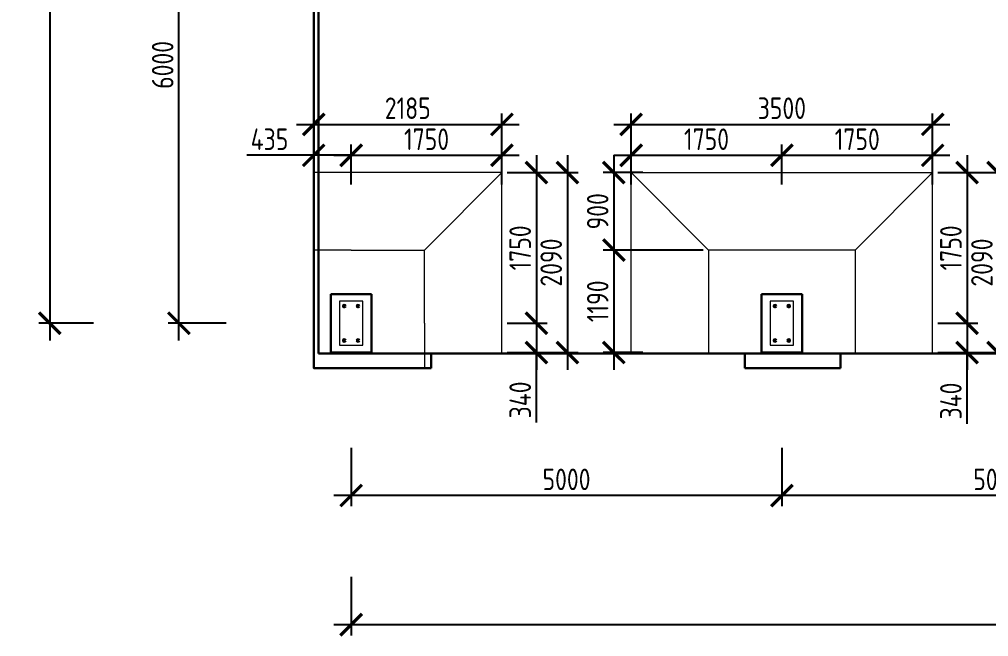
# Model space of a CAD drawing. Header units: millimetres. Extents: x 2559584 to 2748503, y -688364 to -611007.
# Drawn here: x 2559584 to 2570836, y -647266 to -640098 of the extents above; entities that cross this region are included whole.
import ezdxf

# ---------------------------------------------------------------- set-up
doc = ezdxf.new("R2010")
doc.units = ezdxf.units.MM
doc.header["$LTSCALE"] = 50
doc.linetypes.add('PS-HIDDEN1', pattern=[4, 3, -1])
doc.layers.get('Defpoints').update_dxf_attribs({"color": 4})
for name, color, linetype, lineweight in [('_PP__F_Plate', 90, 'Continuous', 40), ('_PP_DIM Linear', 140, 'Continuous', 9), ('Тонкие', 175, 'Continuous', 20)]:
    doc.layers.add(name, color=color, linetype=linetype, lineweight=lineweight)
doc.styles.add('_PP_Text Style', font='isocpeur.ttf', dxfattribs={"width": 0.8})
doc.dimstyles.new('_PP_DIM Style', dxfattribs={"dimtxt": 2.5, "dimasz": 2.5, "dimexe": 1.25, "dimexo": 0.625, "dimtad": 1, "dimdec": 0, "dimrnd": 0.001, "dimtxsty": '_PP_Text Style', "dimblk": 'ARCHTICK', "dimcen": 2.5, "dimdle": 2, "dimadec": 0, "dimazin": 2, "dimtfac": 0.75, "dimtdec": 0, "dimtmove": 0, "dimatfit": 3, "dimfxl": 1, "dimtolj": 1, "dimarcsym": 0})

# ---------------------------------------------------------------- blocks, each defined once
blk = doc.blocks.new('_ARCHTICK')
at = {"color": 0, "linetype": 'ByBlock', "const_width": 0.15}
blk.add_lwpolyline([(-0.5, -0.5), (0.5, 0.5)], dxfattribs=at)
blk = doc.blocks.new('*D483')
at = {"layer": '_PP_DIM Linear', "color": 0, "lineweight": -2, "ltscale": 100, "transparency": 16777216}
for p, q in [((2563436, -646573), (2563436, -647252)), ((2608436, -646573), (2608436, -647252)), ((2608636, -647127), (2563236, -647127))]:
    blk.add_line(p, q, dxfattribs=at)
at = {"layer": 'Defpoints', "color": 0, "ltscale": 100, "transparency": 16777216}
for p in [(2563436, -646510), (2608436, -646510), (2563436, -647127)]:
    blk.add_point(p, dxfattribs=at)
at = {"layer": '_PP_DIM Linear', "color": 0, "lineweight": -2, "ltscale": 100, "transparency": 16777216, "xscale": 250, "yscale": 250, "zscale": 250, "rotation": 180}
blk.add_blockref('_ARCHTICK', (2563436, -647127), dxfattribs=at)
at = {"layer": '_PP_DIM Linear', "color": 0, "lineweight": -2, "ltscale": 100, "transparency": 16777216, "xscale": 250, "yscale": 250, "zscale": 250}
blk.add_blockref('_ARCHTICK', (2608436, -647127), dxfattribs=at)
at = {"layer": '_PP_DIM Linear', "color": 0, "ltscale": 100, "transparency": 16777216, "insert": (2585936, -646940), "char_height": 250, "attachment_point": 5, "style": '_PP_Text Style', "bg_fill": 3, "box_fill_scale": 1.1, "bg_fill_color": 256, "bg_fill_true_color": 13158600, "bg_fill_transparency": 0}
blk.add_mtext('\\A1;45000', dxfattribs=at)
blk = doc.blocks.new('*D484')
at = {"layer": '_PP_DIM Linear', "color": 0, "lineweight": -2, "ltscale": 100, "transparency": 16777216}
for p, q in [((2563436, -645073), (2563436, -645752)), ((2568436, -645073), (2568436, -645752)), ((2568636, -645627), (2563236, -645627))]:
    blk.add_line(p, q, dxfattribs=at)
at = {"layer": 'Defpoints', "color": 0, "ltscale": 100, "transparency": 16777216}
for p in [(2563436, -645010), (2568436, -645010), (2563436, -645627)]:
    blk.add_point(p, dxfattribs=at)
at = {"layer": '_PP_DIM Linear', "color": 0, "lineweight": -2, "ltscale": 100, "transparency": 16777216, "xscale": 250, "yscale": 250, "zscale": 250, "rotation": 180}
blk.add_blockref('_ARCHTICK', (2563436, -645627), dxfattribs=at)
at = {"layer": '_PP_DIM Linear', "color": 0, "lineweight": -2, "ltscale": 100, "transparency": 16777216, "xscale": 250, "yscale": 250, "zscale": 250}
blk.add_blockref('_ARCHTICK', (2568436, -645627), dxfattribs=at)
at = {"layer": '_PP_DIM Linear', "color": 0, "ltscale": 100, "transparency": 16777216, "insert": (2565936, -645440), "char_height": 250, "attachment_point": 5, "style": '_PP_Text Style', "bg_fill": 3, "box_fill_scale": 1.1, "bg_fill_color": 256, "bg_fill_true_color": 13158600, "bg_fill_transparency": 0}
blk.add_mtext('\\A1;5000', dxfattribs=at)
blk = doc.blocks.new('*D485')
at = {"layer": '_PP_DIM Linear', "color": 0, "lineweight": -2, "ltscale": 100, "transparency": 16777216}
for p, q in [((2568436, -645073), (2568436, -645752)), ((2573436, -645073), (2573436, -645752)), ((2573636, -645627), (2568236, -645627))]:
    blk.add_line(p, q, dxfattribs=at)
at = {"layer": 'Defpoints', "color": 0, "ltscale": 100, "transparency": 16777216}
for p in [(2568436, -645010), (2573436, -645010), (2568436, -645627)]:
    blk.add_point(p, dxfattribs=at)
at = {"layer": '_PP_DIM Linear', "color": 0, "lineweight": -2, "ltscale": 100, "transparency": 16777216, "xscale": 250, "yscale": 250, "zscale": 250, "rotation": 180}
blk.add_blockref('_ARCHTICK', (2568436, -645627), dxfattribs=at)
at = {"layer": '_PP_DIM Linear', "color": 0, "lineweight": -2, "ltscale": 100, "transparency": 16777216, "xscale": 250, "yscale": 250, "zscale": 250}
blk.add_blockref('_ARCHTICK', (2573436, -645627), dxfattribs=at)
at = {"layer": '_PP_DIM Linear', "color": 0, "ltscale": 100, "transparency": 16777216, "insert": (2570936, -645440), "char_height": 250, "attachment_point": 5, "style": '_PP_Text Style', "bg_fill": 3, "box_fill_scale": 1.1, "bg_fill_color": 256, "bg_fill_true_color": 13158600, "bg_fill_transparency": 0}
blk.add_mtext('\\A1;5000', dxfattribs=at)
blk = doc.blocks.new('*D493')
at = {"layer": '_PP_DIM Linear', "color": 0, "lineweight": -2, "ltscale": 100, "transparency": 16777216}
for p, q in [((2561436, -643827), (2561436, -637427)), ((2561983, -637627), (2561311, -637627)), ((2561983, -643627), (2561311, -643627))]:
    blk.add_line(p, q, dxfattribs=at)
at = {"layer": 'Defpoints', "color": 0, "ltscale": 100, "transparency": 16777216}
for p in [(2561436, -637627), (2562046, -637627), (2562046, -643627)]:
    blk.add_point(p, dxfattribs=at)
at = {"layer": '_PP_DIM Linear', "color": 0, "lineweight": -2, "ltscale": 100, "transparency": 16777216, "xscale": 250, "yscale": 250, "zscale": 250}
for p, rotation in [((2561436, -637627), 90), ((2561436, -643627), 270)]:
    blk.add_blockref('_ARCHTICK', p, dxfattribs=dict(at, rotation=rotation))
at = {"layer": '_PP_DIM Linear', "color": 0, "ltscale": 100, "transparency": 16777216, "insert": (2561248, -640627), "char_height": 250, "attachment_point": 5, "rotation": 90, "style": '_PP_Text Style', "bg_fill": 3, "box_fill_scale": 1.1, "bg_fill_color": 256, "bg_fill_true_color": 13158600, "bg_fill_transparency": 0}
blk.add_mtext('\\A1;6000', dxfattribs=at)
blk = doc.blocks.new('*D494')
at = {"layer": '_PP_DIM Linear', "color": 0, "lineweight": -2, "ltscale": 100, "transparency": 16777216}
for p, q in [((2559936, -631427), (2559936, -643827)), ((2560443, -631627), (2559811, -631627)), ((2560443, -643627), (2559811, -643627))]:
    blk.add_line(p, q, dxfattribs=at)
at = {"layer": 'Defpoints', "color": 0, "ltscale": 100, "transparency": 16777216}
for p in [(2560506, -631627), (2559936, -643627), (2560506, -643627)]:
    blk.add_point(p, dxfattribs=at)
at = {"layer": '_PP_DIM Linear', "color": 0, "lineweight": -2, "ltscale": 100, "transparency": 16777216, "xscale": 250, "yscale": 250, "zscale": 250}
for p, rotation in [((2559936, -631627), 90), ((2559936, -643627), 270)]:
    blk.add_blockref('_ARCHTICK', p, dxfattribs=dict(at, rotation=rotation))
at = {"layer": '_PP_DIM Linear', "color": 0, "ltscale": 100, "transparency": 16777216, "insert": (2559748, -637627), "char_height": 250, "attachment_point": 5, "rotation": 90, "style": '_PP_Text Style', "bg_fill": 3, "box_fill_scale": 1.1, "bg_fill_color": 256, "bg_fill_true_color": 13158600, "bg_fill_transparency": 0}
blk.add_mtext('\\A1;12000', dxfattribs=at)
blk = doc.blocks.new('*D532')
at = {"layer": '_PP_DIM Linear', "color": 0, "lineweight": -2, "ltscale": 100, "transparency": 16777216}
for p, q in [((2563001, -642015), (2563001, -641552)), ((2563436, -642015), (2563436, -641552)), ((2563001, -641677), (2562226, -641677)), ((2563436, -641677), (2562801, -641677))]:
    blk.add_line(p, q, dxfattribs=at)
at = {"layer": 'Defpoints', "color": 0, "ltscale": 100, "transparency": 16777216}
for p in [(2563436, -641677), (2563001, -642077), (2563436, -642077)]:
    blk.add_point(p, dxfattribs=at)
at = {"layer": '_PP_DIM Linear', "color": 0, "lineweight": -2, "ltscale": 100, "transparency": 16777216, "xscale": 250, "yscale": 250, "zscale": 250, "rotation": 180}
blk.add_blockref('_ARCHTICK', (2563001, -641677), dxfattribs=at)
at = {"layer": '_PP_DIM Linear', "color": 0, "lineweight": -2, "ltscale": 100, "transparency": 16777216, "xscale": 250, "yscale": 250, "zscale": 250}
blk.add_blockref('_ARCHTICK', (2563436, -641677), dxfattribs=at)
at = {"layer": '_PP_DIM Linear', "color": 0, "ltscale": 100, "transparency": 16777216, "insert": (2562488, -641490), "char_height": 250, "attachment_point": 5, "style": '_PP_Text Style', "bg_fill": 3, "box_fill_scale": 1.1, "bg_fill_color": 256, "bg_fill_true_color": 13158600, "bg_fill_transparency": 0}
blk.add_mtext('\\A1;435', dxfattribs=at)
blk = doc.blocks.new('*D533')
at = {"layer": '_PP_DIM Linear', "color": 0, "lineweight": -2, "transparency": 16777216}
for p, q in [((2563436, -642015), (2563436, -641552)), ((2565186, -642015), (2565186, -641552)), ((2563236, -641677), (2565386, -641677))]:
    blk.add_line(p, q, dxfattribs=at)
at = {"layer": 'Defpoints', "color": 0, "transparency": 16777216}
for p in [(2565186, -641677), (2563436, -642077), (2565186, -642077)]:
    blk.add_point(p, dxfattribs=at)
at = {"layer": '_PP_DIM Linear', "color": 0, "lineweight": -2, "transparency": 16777216, "xscale": 250, "yscale": 250, "zscale": 250, "rotation": 180}
blk.add_blockref('_ARCHTICK', (2563436, -641677), dxfattribs=at)
at = {"layer": '_PP_DIM Linear', "color": 0, "lineweight": -2, "transparency": 16777216, "xscale": 250, "yscale": 250, "zscale": 250}
blk.add_blockref('_ARCHTICK', (2565186, -641677), dxfattribs=at)
at = {"layer": '_PP_DIM Linear', "color": 0, "transparency": 16777216, "insert": (2564311, -641490), "char_height": 250, "attachment_point": 5, "style": '_PP_Text Style', "bg_fill": 3, "box_fill_scale": 1.1, "bg_fill_color": 256, "bg_fill_true_color": 13158600, "bg_fill_transparency": 0}
blk.add_mtext('\\A1;1750', dxfattribs=at)
blk = doc.blocks.new('*D534')
at = {"layer": '_PP_DIM Linear', "color": 0, "lineweight": -2, "transparency": 16777216}
for p, q in [((2563001, -642015), (2563001, -641193)), ((2565186, -642015), (2565186, -641193)), ((2562801, -641318), (2565386, -641318))]:
    blk.add_line(p, q, dxfattribs=at)
at = {"layer": 'Defpoints', "color": 0, "transparency": 16777216}
for p in [(2565186, -641318), (2563001, -642077), (2565186, -642077)]:
    blk.add_point(p, dxfattribs=at)
at = {"layer": '_PP_DIM Linear', "color": 0, "lineweight": -2, "transparency": 16777216, "xscale": 250, "yscale": 250, "zscale": 250, "rotation": 180}
blk.add_blockref('_ARCHTICK', (2563001, -641318), dxfattribs=at)
at = {"layer": '_PP_DIM Linear', "color": 0, "lineweight": -2, "transparency": 16777216, "xscale": 250, "yscale": 250, "zscale": 250}
blk.add_blockref('_ARCHTICK', (2565186, -641318), dxfattribs=at)
at = {"layer": '_PP_DIM Linear', "color": 0, "transparency": 16777216, "insert": (2564093, -641130), "char_height": 250, "attachment_point": 5, "style": '_PP_Text Style', "bg_fill": 3, "box_fill_scale": 1.1, "bg_fill_color": 256, "bg_fill_true_color": 13158600, "bg_fill_transparency": 0}
blk.add_mtext('\\A1;2185', dxfattribs=at)
blk = doc.blocks.new('*D535')
at = {"layer": '_PP_DIM Linear', "color": 0, "lineweight": -2, "ltscale": 100, "transparency": 16777216}
for p, q in [((2565586, -641677), (2565586, -643827)), ((2565248, -641877), (2565711, -641877)), ((2565248, -643627), (2565711, -643627))]:
    blk.add_line(p, q, dxfattribs=at)
at = {"layer": 'Defpoints', "color": 0, "ltscale": 100, "transparency": 16777216}
for p in [(2565186, -641877), (2565186, -643627), (2565586, -643627)]:
    blk.add_point(p, dxfattribs=at)
at = {"layer": '_PP_DIM Linear', "color": 0, "lineweight": -2, "ltscale": 100, "transparency": 16777216, "xscale": 250, "yscale": 250, "zscale": 250}
for p, rotation in [((2565586, -641877), 90), ((2565586, -643627), 270)]:
    blk.add_blockref('_ARCHTICK', p, dxfattribs=dict(at, rotation=rotation))
at = {"layer": '_PP_DIM Linear', "color": 0, "ltscale": 100, "transparency": 16777216, "insert": (2565398, -642752), "char_height": 250, "attachment_point": 5, "rotation": 90, "style": '_PP_Text Style', "bg_fill": 3, "box_fill_scale": 1.1, "bg_fill_color": 256, "bg_fill_true_color": 13158600, "bg_fill_transparency": 0}
blk.add_mtext('\\A1;1750', dxfattribs=at)
blk = doc.blocks.new('*D536')
at = {"layer": '_PP_DIM Linear', "color": 0, "lineweight": -2, "transparency": 16777216}
for p, q in [((2565586, -643427), (2565586, -644167)), ((2565248, -643627), (2565711, -643627)), ((2565248, -643967), (2565711, -643967)), ((2565586, -644780), (2565586, -643967))]:
    blk.add_line(p, q, dxfattribs=at)
at = {"layer": 'Defpoints', "color": 0, "transparency": 16777216}
for p in [(2565186, -643627), (2565186, -643967), (2565586, -643967)]:
    blk.add_point(p, dxfattribs=at)
at = {"layer": '_PP_DIM Linear', "color": 0, "lineweight": -2, "transparency": 16777216, "xscale": 250, "yscale": 250, "zscale": 250}
for p, rotation in [((2565586, -643627), 90), ((2565586, -643967), 270)]:
    blk.add_blockref('_ARCHTICK', p, dxfattribs=dict(at, rotation=rotation))
at = {"layer": '_PP_DIM Linear', "color": 0, "transparency": 16777216, "insert": (2565398, -644517), "char_height": 250, "attachment_point": 5, "rotation": 90, "style": '_PP_Text Style', "bg_fill": 3, "box_fill_scale": 1.1, "bg_fill_color": 256, "bg_fill_true_color": 13158600, "bg_fill_transparency": 0}
blk.add_mtext('\\A1;340', dxfattribs=at)
blk = doc.blocks.new('*D537')
at = {"layer": '_PP_DIM Linear', "color": 0, "lineweight": -2, "transparency": 16777216}
for p, q in [((2565946, -641677), (2565946, -644167)), ((2565248, -641877), (2566071, -641877)), ((2565248, -643967), (2566071, -643967))]:
    blk.add_line(p, q, dxfattribs=at)
at = {"layer": 'Defpoints', "color": 0, "transparency": 16777216}
for p in [(2565186, -641877), (2565186, -643967), (2565946, -643967)]:
    blk.add_point(p, dxfattribs=at)
at = {"layer": '_PP_DIM Linear', "color": 0, "lineweight": -2, "transparency": 16777216, "xscale": 250, "yscale": 250, "zscale": 250}
for p, rotation in [((2565946, -641877), 90), ((2565946, -643967), 270)]:
    blk.add_blockref('_ARCHTICK', p, dxfattribs=dict(at, rotation=rotation))
at = {"layer": '_PP_DIM Linear', "color": 0, "transparency": 16777216, "insert": (2565758, -642922), "char_height": 250, "attachment_point": 5, "rotation": 90, "style": '_PP_Text Style', "bg_fill": 3, "box_fill_scale": 1.1, "bg_fill_color": 256, "bg_fill_true_color": 13158600, "bg_fill_transparency": 0}
blk.add_mtext('\\A1;2090', dxfattribs=at)
blk = doc.blocks.new('*D538')
at = {"layer": '_PP_DIM Linear', "color": 0, "lineweight": -2, "ltscale": 100, "transparency": 16777216}
for p, q in [((2570586, -641677), (2570586, -643827)), ((2570248, -641877), (2570711, -641877)), ((2570248, -643627), (2570711, -643627))]:
    blk.add_line(p, q, dxfattribs=at)
at = {"layer": 'Defpoints', "color": 0, "ltscale": 100, "transparency": 16777216}
for p in [(2570186, -641877), (2570186, -643627), (2570586, -643627)]:
    blk.add_point(p, dxfattribs=at)
at = {"layer": '_PP_DIM Linear', "color": 0, "lineweight": -2, "ltscale": 100, "transparency": 16777216, "xscale": 250, "yscale": 250, "zscale": 250}
for p, rotation in [((2570586, -641877), 90), ((2570586, -643627), 270)]:
    blk.add_blockref('_ARCHTICK', p, dxfattribs=dict(at, rotation=rotation))
at = {"layer": '_PP_DIM Linear', "color": 0, "ltscale": 100, "transparency": 16777216, "insert": (2570398, -642752), "char_height": 250, "attachment_point": 5, "rotation": 90, "style": '_PP_Text Style', "bg_fill": 3, "box_fill_scale": 1.1, "bg_fill_color": 256, "bg_fill_true_color": 13158600, "bg_fill_transparency": 0}
blk.add_mtext('\\A1;1750', dxfattribs=at)
blk = doc.blocks.new('*D539')
at = {"layer": '_PP_DIM Linear', "color": 0, "lineweight": -2, "transparency": 16777216}
for p, q in [((2570586, -643427), (2570586, -644167)), ((2570248, -643627), (2570711, -643627)), ((2570248, -643967), (2570711, -643967)), ((2570586, -644793), (2570586, -643967))]:
    blk.add_line(p, q, dxfattribs=at)
at = {"layer": 'Defpoints', "color": 0, "transparency": 16777216}
for p in [(2570186, -643627), (2570186, -643967), (2570586, -643967)]:
    blk.add_point(p, dxfattribs=at)
at = {"layer": '_PP_DIM Linear', "color": 0, "lineweight": -2, "transparency": 16777216, "xscale": 250, "yscale": 250, "zscale": 250}
for p, rotation in [((2570586, -643627), 90), ((2570586, -643967), 270)]:
    blk.add_blockref('_ARCHTICK', p, dxfattribs=dict(at, rotation=rotation))
at = {"layer": '_PP_DIM Linear', "color": 0, "transparency": 16777216, "insert": (2570398, -644530), "char_height": 250, "attachment_point": 5, "rotation": 90, "style": '_PP_Text Style', "bg_fill": 3, "box_fill_scale": 1.1, "bg_fill_color": 256, "bg_fill_true_color": 13158600, "bg_fill_transparency": 0}
blk.add_mtext('\\A1;340', dxfattribs=at)
blk = doc.blocks.new('*D540')
at = {"layer": '_PP_DIM Linear', "color": 0, "lineweight": -2, "transparency": 16777216}
for p, q in [((2570946, -641677), (2570946, -644167)), ((2570248, -641877), (2571071, -641877)), ((2570248, -643967), (2571071, -643967))]:
    blk.add_line(p, q, dxfattribs=at)
at = {"layer": 'Defpoints', "color": 0, "transparency": 16777216}
for p in [(2570186, -641877), (2570186, -643967), (2570946, -643967)]:
    blk.add_point(p, dxfattribs=at)
at = {"layer": '_PP_DIM Linear', "color": 0, "lineweight": -2, "transparency": 16777216, "xscale": 250, "yscale": 250, "zscale": 250}
for p, rotation in [((2570946, -641877), 90), ((2570946, -643967), 270)]:
    blk.add_blockref('_ARCHTICK', p, dxfattribs=dict(at, rotation=rotation))
at = {"layer": '_PP_DIM Linear', "color": 0, "transparency": 16777216, "insert": (2570758, -642922), "char_height": 250, "attachment_point": 5, "rotation": 90, "style": '_PP_Text Style', "bg_fill": 3, "box_fill_scale": 1.1, "bg_fill_color": 256, "bg_fill_true_color": 13158600, "bg_fill_transparency": 0}
blk.add_mtext('\\A1;2090', dxfattribs=at)
blk = doc.blocks.new('*D541')
at = {"layer": '_PP_DIM Linear', "color": 0, "lineweight": -2, "ltscale": 100, "transparency": 16777216}
for p, q in [((2566686, -642015), (2566686, -641552)), ((2568436, -642015), (2568436, -641552)), ((2566486, -641677), (2568636, -641677))]:
    blk.add_line(p, q, dxfattribs=at)
at = {"layer": 'Defpoints', "color": 0, "ltscale": 100, "transparency": 16777216}
for p in [(2568436, -641677), (2566686, -642077), (2568436, -642077)]:
    blk.add_point(p, dxfattribs=at)
at = {"layer": '_PP_DIM Linear', "color": 0, "lineweight": -2, "ltscale": 100, "transparency": 16777216, "xscale": 250, "yscale": 250, "zscale": 250, "rotation": 180}
blk.add_blockref('_ARCHTICK', (2566686, -641677), dxfattribs=at)
at = {"layer": '_PP_DIM Linear', "color": 0, "lineweight": -2, "ltscale": 100, "transparency": 16777216, "xscale": 250, "yscale": 250, "zscale": 250}
blk.add_blockref('_ARCHTICK', (2568436, -641677), dxfattribs=at)
at = {"layer": '_PP_DIM Linear', "color": 0, "ltscale": 100, "transparency": 16777216, "insert": (2567561, -641490), "char_height": 250, "attachment_point": 5, "style": '_PP_Text Style', "bg_fill": 3, "box_fill_scale": 1.1, "bg_fill_color": 256, "bg_fill_true_color": 13158600, "bg_fill_transparency": 0}
blk.add_mtext('\\A1;1750', dxfattribs=at)
blk = doc.blocks.new('*D542')
at = {"layer": '_PP_DIM Linear', "color": 0, "lineweight": -2, "transparency": 16777216}
for p, q in [((2568436, -642015), (2568436, -641552)), ((2570186, -642015), (2570186, -641552)), ((2568236, -641677), (2570386, -641677))]:
    blk.add_line(p, q, dxfattribs=at)
at = {"layer": 'Defpoints', "color": 0, "transparency": 16777216}
for p in [(2570186, -641677), (2568436, -642077), (2570186, -642077)]:
    blk.add_point(p, dxfattribs=at)
at = {"layer": '_PP_DIM Linear', "color": 0, "lineweight": -2, "transparency": 16777216, "xscale": 250, "yscale": 250, "zscale": 250, "rotation": 180}
blk.add_blockref('_ARCHTICK', (2568436, -641677), dxfattribs=at)
at = {"layer": '_PP_DIM Linear', "color": 0, "lineweight": -2, "transparency": 16777216, "xscale": 250, "yscale": 250, "zscale": 250}
blk.add_blockref('_ARCHTICK', (2570186, -641677), dxfattribs=at)
at = {"layer": '_PP_DIM Linear', "color": 0, "transparency": 16777216, "insert": (2569311, -641490), "char_height": 250, "attachment_point": 5, "style": '_PP_Text Style', "bg_fill": 3, "box_fill_scale": 1.1, "bg_fill_color": 256, "bg_fill_true_color": 13158600, "bg_fill_transparency": 0}
blk.add_mtext('\\A1;1750', dxfattribs=at)
blk = doc.blocks.new('*D543')
at = {"layer": '_PP_DIM Linear', "color": 0, "lineweight": -2, "transparency": 16777216}
for p, q in [((2566686, -642015), (2566686, -641193)), ((2570186, -642015), (2570186, -641193)), ((2566486, -641318), (2570386, -641318))]:
    blk.add_line(p, q, dxfattribs=at)
at = {"layer": 'Defpoints', "color": 0, "transparency": 16777216}
for p in [(2570186, -641318), (2566686, -642077), (2570186, -642077)]:
    blk.add_point(p, dxfattribs=at)
at = {"layer": '_PP_DIM Linear', "color": 0, "lineweight": -2, "transparency": 16777216, "xscale": 250, "yscale": 250, "zscale": 250, "rotation": 180}
blk.add_blockref('_ARCHTICK', (2566686, -641318), dxfattribs=at)
at = {"layer": '_PP_DIM Linear', "color": 0, "lineweight": -2, "transparency": 16777216, "xscale": 250, "yscale": 250, "zscale": 250}
blk.add_blockref('_ARCHTICK', (2570186, -641318), dxfattribs=at)
at = {"layer": '_PP_DIM Linear', "color": 0, "transparency": 16777216, "insert": (2568436, -641130), "char_height": 250, "attachment_point": 5, "style": '_PP_Text Style', "bg_fill": 3, "box_fill_scale": 1.1, "bg_fill_color": 256, "bg_fill_true_color": 13158600, "bg_fill_transparency": 0}
blk.add_mtext('\\A1;3500', dxfattribs=at)
blk = doc.blocks.new('*D545')
at = {"layer": '_PP_DIM Linear', "color": 0, "lineweight": -2, "ltscale": 100, "transparency": 16777216}
for p, q in [((2566485, -641677), (2566485, -642977)), ((2566823, -641877), (2566360, -641877)), ((2567523, -642777), (2566360, -642777))]:
    blk.add_line(p, q, dxfattribs=at)
at = {"layer": 'Defpoints', "color": 0, "ltscale": 100, "transparency": 16777216}
for p in [(2566886, -641877), (2566485, -642777), (2567586, -642777)]:
    blk.add_point(p, dxfattribs=at)
at = {"layer": '_PP_DIM Linear', "color": 0, "lineweight": -2, "ltscale": 100, "transparency": 16777216, "xscale": 250, "yscale": 250, "zscale": 250}
for p, rotation in [((2566485, -641877), 90), ((2566485, -642777), 270)]:
    blk.add_blockref('_ARCHTICK', p, dxfattribs=dict(at, rotation=rotation))
at = {"layer": '_PP_DIM Linear', "color": 0, "ltscale": 100, "transparency": 16777216, "insert": (2566298, -642327), "char_height": 250, "attachment_point": 5, "rotation": 90, "style": '_PP_Text Style', "bg_fill": 3, "box_fill_scale": 1.1, "bg_fill_color": 256, "bg_fill_true_color": 13158600, "bg_fill_transparency": 0}
blk.add_mtext('\\A1;900', dxfattribs=at)
blk = doc.blocks.new('*D546')
at = {"layer": '_PP_DIM Linear', "color": 0, "lineweight": -2, "transparency": 16777216}
for p, q in [((2566485, -642577), (2566485, -644167)), ((2566823, -642777), (2566360, -642777)), ((2566823, -643967), (2566360, -643967))]:
    blk.add_line(p, q, dxfattribs=at)
at = {"layer": 'Defpoints', "color": 0, "transparency": 16777216}
for p in [(2566886, -642777), (2566485, -643967), (2566886, -643967)]:
    blk.add_point(p, dxfattribs=at)
at = {"layer": '_PP_DIM Linear', "color": 0, "lineweight": -2, "transparency": 16777216, "xscale": 250, "yscale": 250, "zscale": 250}
for p, rotation in [((2566485, -642777), 90), ((2566485, -643967), 270)]:
    blk.add_blockref('_ARCHTICK', p, dxfattribs=dict(at, rotation=rotation))
at = {"layer": '_PP_DIM Linear', "color": 0, "transparency": 16777216, "insert": (2566298, -643372), "char_height": 250, "attachment_point": 5, "rotation": 90, "style": '_PP_Text Style', "bg_fill": 3, "box_fill_scale": 1.1, "bg_fill_color": 256, "bg_fill_true_color": 13158600, "bg_fill_transparency": 0}
blk.add_mtext('\\A1;1190', dxfattribs=at)
blk = doc.blocks.new('ФП')
at = {"color": 3, "lineweight": -2}
for points in [[(930, -520), (930, -349)], [(4570, -520), (4570, -349)], [(5680, -520), (5680, -349)]]:
    blk.add_lwpolyline(points, dxfattribs=at)
at = {"ltscale": 120}
for centre in [(-80, 200), (80, 200), (4920, 200), (5080, 200), (-80, -200), (80, -200), (4920, -200), (5080, -200)]:
    blk.add_circle(centre, 10, dxfattribs=at)
at = {"layer": '_PP__F_Plate', "lineweight": -2, "ltscale": 150}
for q in [(-380, 12340), (14625, -349)]:
    blk.add_line((-380, -349), q, dxfattribs=at)
at = {"layer": '_PP__F_Plate', "linetype": 'PS-HIDDEN1', "lineweight": 15, "ltscale": 100}
for p, q in [((0, 1750), (-435, 1750)), ((1750, 1750), (0, 1750)), ((850, 850), (1750, 1750)), ((1750, 0), (1750, 1750)), ((4150, 850), (3250, 1750)), ((3250, -350), (3250, 1750)), ((3250, 1750), (6750, 1750)), ((5850, 850), (6750, 1750)), ((6750, -350), (6750, 1750)), ((0, 850), (-425, 850)), ((0, 850), (850, 850)), ((850, 0), (850, 850)), ((5850, 850), (4150, 850)), ((4150, 850), (4150, -350)), ((5850, 850), (5850, -350)), ((850, 0), (850, -520)), ((1750, -350), (1750, 0))]:
    blk.add_line(p, q, dxfattribs=at)
at = {"layer": '_PP__F_Plate', "lineweight": -2}
for p, q in [((-235, 339), (-235, -340)), ((235, 339), (-235, 339)), ((235, 339), (235, -340)), ((4765, 339), (4765, -340)), ((5235, 339), (4765, 339)), ((5235, 339), (5235, -340)), ((235, -340), (-235, -340)), ((5235, -340), (4765, -340))]:
    blk.add_line(p, q, dxfattribs=at)
at = {"layer": '_PP__F_Plate', "lineweight": -2, "ltscale": 150}
for points in [[(930, -520), (-435, -520), (-435, 6125)], [(5680, -520), (4570, -520)]]:
    blk.add_lwpolyline(points, dxfattribs=at)
at = {"layer": 'Тонкие', "ltscale": 120}
for points in [[(-135, 255), (-135, -255), (135, -255), (135, 255)], [(4865, 255), (4865, -255), (5135, -255), (5135, 255)]]:
    blk.add_lwpolyline(points, close=True, dxfattribs=at)

msp = doc.modelspace()

# ---------------------------------------------------------------- dimensions: what is measured, and where the dimension line sits
at = {"layer": '_PP_DIM Linear', "ltscale": 100}
for base, p1, p2, angle, picture, middle in [((2559935.8, -643627.3), (2560505.8, -631627.3), (2560505.8, -643627.3), 90, '*D494', (2559748.3, -637627.3)), ((2561435.8, -637627.3), (2562045.6, -643627.3), (2562045.6, -637627.3), 90, '*D493', (2561248.3, -640627.3)), ((2570585.9, -643627.3), (2570185.8, -641877.4), (2570185.8, -643627.3), 270, '*D538', (2570398.4, -642752.4))]:
    dim = msp.add_linear_dim(base=base, p1=p1, p2=p2, angle=angle, dimstyle='_PP_DIM Style', override={"dimscale": 100, "dimtfill": 1}, dxfattribs=at)
    dim.commit()
    dim.dimension.update_dxf_attribs({"geometry": picture, "text_midpoint": middle})
dim = msp.add_linear_dim(base=(2563435.8, -641677.1), p1=(2563000.8, -642077.3), p2=(2563435.8, -642077.3), dimstyle='_PP_DIM Style', override={"dimscale": 100, "dimtfill": 1}, dxfattribs=at)
dim.commit()
dim.dimension.update_dxf_attribs({"geometry": '*D532', "text_midpoint": (2562488.3, -641677.1), "dimtype": 160})
for base, p1, p2, picture, middle in [((2568435.8, -641677.1), (2566685.9, -642077.3), (2568435.8, -642077.3), '*D541', (2567560.8, -641489.6)), ((2563435.8, -645627.3), (2568435.8, -645010.2), (2563435.8, -645010.2), '*D484', (2565935.8, -645439.8)), ((2563435.8, -647127.3), (2608435.8, -646510.2), (2563435.8, -646510.2), '*D483', (2585935.8, -646939.8))]:
    dim = msp.add_linear_dim(base=base, p1=p1, p2=p2, dimstyle='_PP_DIM Style', override={"dimscale": 100, "dimtfill": 1}, dxfattribs=at)
    dim.commit()
    dim.dimension.update_dxf_attribs({"geometry": picture, "text_midpoint": middle})

# ---------------------------------------------------------------- next in the draw order: dimensions: what is measured, and where the dimension line sits
at = {"layer": '_PP_DIM Linear'}
dim = msp.add_linear_dim(base=(2565185.8, -641677.1), p1=(2563435.8, -642077.3), p2=(2565185.8, -642077.3), dimstyle='_PP_DIM Style', override={"dimscale": 100, "dimtmove": 1, "dimtfill": 1}, dxfattribs=at)
dim.commit()
dim.dimension.update_dxf_attribs({"geometry": '*D533', "text_midpoint": (2564310.8, -641489.6)})
dim = msp.add_linear_dim(base=(2570585.9, -643967.3), p1=(2570185.8, -643627.3), p2=(2570185.8, -643967.3), angle=270, dimstyle='_PP_DIM Style', override={"dimscale": 100, "dimtmove": 1, "dimtfill": 1}, dxfattribs=at)
dim.commit()
dim.dimension.update_dxf_attribs({"geometry": '*D539', "text_midpoint": (2570543.5, -644530.2), "dimtype": 160})
at = {"layer": '_PP_DIM Linear', "ltscale": 100}
dim = msp.add_linear_dim(base=(2568435.8, -645627.3), p1=(2573435.8, -645010.2), p2=(2568435.8, -645010.2), dimstyle='_PP_DIM Style', override={"dimscale": 100, "dimtfill": 1}, dxfattribs=at)
dim.commit()
dim.dimension.update_dxf_attribs({"geometry": '*D485', "text_midpoint": (2570935.8, -645439.8)})

# ---------------------------------------------------------------- next in the draw order: dimensions: what is measured, and where the dimension line sits
at = {"layer": '_PP_DIM Linear'}
dim = msp.add_linear_dim(base=(2565185.8, -641317.6), p1=(2563000.8, -642077.3), p2=(2565185.8, -642077.3), dimstyle='_PP_DIM Style', override={"dimscale": 100, "dimtmove": 1, "dimtfill": 1}, dxfattribs=at)
dim.commit()
dim.dimension.update_dxf_attribs({"geometry": '*D534', "text_midpoint": (2564093.3, -641130.1)})
dim = msp.add_linear_dim(base=(2570945.5, -643967.3), p1=(2570185.8, -641877.4), p2=(2570185.8, -643967.3), angle=270, dimstyle='_PP_DIM Style', override={"dimscale": 100, "dimtmove": 1, "dimtfill": 1}, dxfattribs=at)
dim.commit()
dim.dimension.update_dxf_attribs({"geometry": '*D540', "text_midpoint": (2570758, -642922.4)})

# ---------------------------------------------------------------- next in the draw order: dimensions: what is measured, and where the dimension line sits
dim = msp.add_linear_dim(base=(2570185.8, -641677.1), p1=(2568435.8, -642077.3), p2=(2570185.8, -642077.3), dimstyle='_PP_DIM Style', override={"dimscale": 100, "dimtmove": 1, "dimtfill": 1}, dxfattribs=at)
dim.commit()
dim.dimension.update_dxf_attribs({"geometry": '*D542', "text_midpoint": (2569310.8, -641489.6)})
at = {"layer": '_PP_DIM Linear', "ltscale": 100}
dim = msp.add_linear_dim(base=(2565585.9, -643627.3), p1=(2565185.8, -641877.4), p2=(2565185.8, -643627.3), angle=270, dimstyle='_PP_DIM Style', override={"dimscale": 100, "dimtfill": 1}, dxfattribs=at)
dim.commit()
dim.dimension.update_dxf_attribs({"geometry": '*D535', "text_midpoint": (2565398.4, -642752.4)})

# ---------------------------------------------------------------- next in the draw order: dimensions: what is measured, and where the dimension line sits
at = {"layer": '_PP_DIM Linear'}
dim = msp.add_linear_dim(base=(2570185.8, -641317.6), p1=(2566685.9, -642077.3), p2=(2570185.8, -642077.3), dimstyle='_PP_DIM Style', override={"dimscale": 100, "dimtmove": 1, "dimtfill": 1}, dxfattribs=at)
dim.commit()
dim.dimension.update_dxf_attribs({"geometry": '*D543', "text_midpoint": (2568435.8, -641130.1)})
dim = msp.add_linear_dim(base=(2565585.9, -643967.3), p1=(2565185.8, -643627.3), p2=(2565185.8, -643967.3), angle=270, dimstyle='_PP_DIM Style', override={"dimscale": 100, "dimtmove": 1, "dimtfill": 1}, dxfattribs=at)
dim.commit()
dim.dimension.update_dxf_attribs({"geometry": '*D536', "text_midpoint": (2565469.4, -644517.4), "dimtype": 160})

# ---------------------------------------------------------------- next in the draw order: dimensions: what is measured, and where the dimension line sits
dim = msp.add_linear_dim(base=(2565945.5, -643967.3), p1=(2565185.8, -641877.4), p2=(2565185.8, -643967.3), angle=270, dimstyle='_PP_DIM Style', override={"dimscale": 100, "dimtmove": 1, "dimtfill": 1}, dxfattribs=at)
dim.commit()
dim.dimension.update_dxf_attribs({"geometry": '*D537', "text_midpoint": (2565758, -642922.4)})

# ---------------------------------------------------------------- next in the draw order: dimensions: what is measured, and where the dimension line sits
at = {"layer": '_PP_DIM Linear', "ltscale": 100}
dim = msp.add_linear_dim(base=(2566485, -642777.3), p1=(2566885.8, -641877.4), p2=(2567585.8, -642777.3), angle=90, dimstyle='_PP_DIM Style', override={"dimscale": 100, "dimtfill": 1}, dxfattribs=at)
dim.commit()
dim.dimension.update_dxf_attribs({"geometry": '*D545', "text_midpoint": (2566297.5, -642327.4)})

# ---------------------------------------------------------------- next in the draw order: dimensions: what is measured, and where the dimension line sits
at = {"layer": '_PP_DIM Linear'}
dim = msp.add_linear_dim(base=(2566485, -643967.3), p1=(2566885.8, -642777.3), p2=(2566885.8, -643967.3), angle=90, dimstyle='_PP_DIM Style', override={"dimscale": 100, "dimtmove": 1, "dimtfill": 1}, dxfattribs=at)
dim.commit()
dim.dimension.update_dxf_attribs({"geometry": '*D546', "text_midpoint": (2566297.5, -643372.3)})

# ---------------------------------------------------------------- next in the draw order: block references
at = {"layer": '_PP__F_Plate', "color": 3, "lineweight": 30}
msp.add_blockref('ФП', (2563435.8, -643627.3), dxfattribs=at)

doc.saveas('drawing.dxf')
